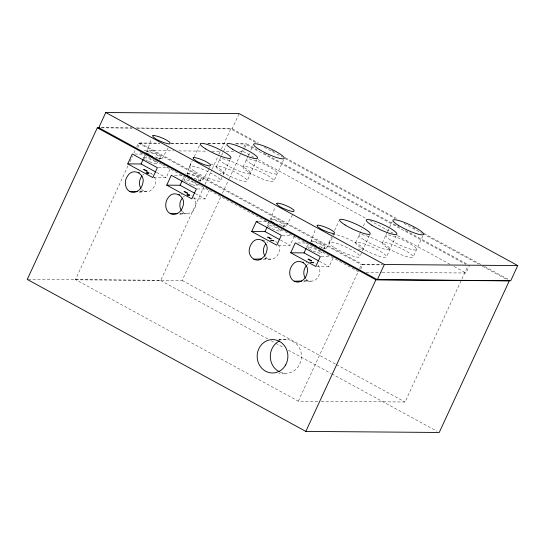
<?xml version="1.0" encoding="UTF-8"?>
<svg xmlns="http://www.w3.org/2000/svg" width="545" height="545" viewBox="0 0 545 545"><rect width="100%" height="100%" fill="white"/><g stroke="black" fill="none" stroke-linecap="round" stroke-linejoin="round"><path stroke-width="0.41" stroke-dasharray="2.73 2.04" d="M308.988 248.731L307.925 247.559L308.654 244.208M145.004 159.351L143.56 157.893L144.289 154.542M185.014 181.103L183.958 179.932L184.68 176.58M269.87 227.558L267.534 225.528L268.256 222.169M146.782 151.96L151.094 139.554M187.609 174.536L187.071 173.583L191.486 161.586M271.185 220.126L270.647 219.179L275.062 207.182M311.324 241.878L311.045 241.217L315.432 229.275M230.215 159.44L223.109 175M256.893 159.651L247.158 180.899M283.577 159.862L273.835 181.11M369.51 235.426L362.405 250.993M396.188 235.638L386.453 256.886M422.866 235.856L413.13 257.097M149.221 161.654L155.168 163.595A9.708 1.69 24.8 0 0 156.354 163.602L156.47 162.751L154.358 161.122A5.927 1.029 24.8 0 0 152.273 159.985L145.086 157.457A9.708 1.69 24.8 0 0 143.907 157.451L143.608 157.607M159.474 159.61L160.353 157.703L157.709 155.536A6.935 1.206 24.8 0 0 155.264 154.208L146.85 151.251A11.37 1.976 24.8 0 0 145.467 151.238L145.12 151.428M154.991 156.865L160.482 158.506A11.54 2.003 24.8 0 0 161.885 158.513C163.153 157.464 160.237 156.177 159.515 155.563A7.037 1.219 24.8 0 0 157.042 154.215L148.499 151.217A11.54 2.003 24.8 0 0 147.095 151.203L146.748 151.401M192.283 184.755L195.566 185.627A9.708 1.69 24.8 0 0 196.745 185.641L196.868 184.789L194.756 183.154A5.927 1.029 24.8 0 0 192.671 182.016L185.484 179.496A9.708 1.69 24.8 0 0 184.305 179.482L184.006 179.646M199.872 181.648L200.751 179.741L198.101 177.575A6.935 1.206 24.8 0 0 195.662 176.246L187.242 173.29A11.37 1.976 24.8 0 0 185.865 173.276L185.457 173.8M193.809 178.235L200.873 180.545A11.54 2.003 24.8 0 0 202.277 180.552C203.551 179.503 200.628 178.215 199.913 177.602A7.037 1.219 24.8 0 0 197.433 176.253L188.897 173.256A11.54 2.003 24.8 0 0 187.494 173.242L187.139 173.433M271.955 228.696L279.142 231.223A9.708 1.69 24.8 0 0 280.321 231.23L280.443 230.385L278.332 228.75A5.927 1.029 24.8 0 0 276.247 227.612L269.06 225.085A9.708 1.69 24.8 0 0 267.881 225.078L267.581 225.242M283.448 227.245L284.327 225.33L281.676 223.171A6.935 1.206 24.8 0 0 279.238 221.835L270.817 218.879A11.37 1.976 24.8 0 0 269.441 218.872L269.094 219.056M278.965 224.492L284.449 226.134A11.54 2.003 24.8 0 0 285.853 226.148C287.126 225.092 284.204 223.811 283.489 223.198A7.037 1.219 24.8 0 0 281.009 221.842L272.473 218.845A11.54 2.003 24.8 0 0 271.069 218.831L270.715 219.029M312.953 251.027L319.54 253.262A9.708 1.69 24.8 0 0 320.719 253.268L320.835 252.417L318.723 250.782A5.927 1.029 24.8 0 0 316.638 249.651L309.451 247.123A9.708 1.69 24.8 0 0 308.272 247.117L307.979 247.273M323.859 249.256L324.725 247.369L322.075 245.202A6.935 1.206 24.8 0 0 319.636 243.874L311.215 240.917A11.37 1.976 24.8 0 0 309.833 240.904L309.485 241.094M319.356 246.531L324.847 248.173A11.54 2.003 24.8 0 0 326.251 248.179C327.518 247.13 324.602 245.843 323.88 245.23A7.037 1.219 24.8 0 0 321.407 243.881L312.864 240.883A11.54 2.003 24.8 0 0 311.468 240.87L311.113 241.06M189.68 166.518L192.296 160.83M216.358 166.736L221.263 156.122M243.043 166.947L247.941 156.34M328.976 242.511L331.592 236.823M355.653 242.723L361.962 229.098M382.331 242.934L387.236 232.327M317.803 401.304L298.326 401.147L75.455 279.571L128.17 165.482M129.955 161.627L132.449 156.231M133.872 153.145L135.296 150.059M136.72 146.98L138.498 143.124L159.678 143.294M137.851 147.545L139.956 142.994L159.433 143.151M143.526 158.677L144.922 155.645M153.636 177.561L166.143 177.663L169.999 169.318M182.527 179.952L184.278 176.158M28.102 279.435L160.652 280.498L203.68 187.378M205.104 184.299L211.855 169.679M212.209 168.909L218.613 155.053M218.967 154.283L221.1 149.671M221.461 148.901L230.705 128.886L256.845 143.151M136.141 127.986L232.156 128.756L239.16 113.598M193.475 198.85L205.145 198.939L209.001 190.593M75.455 279.571L182.173 280.423L220.643 197.167M222.428 193.318L228.839 179.441M229.193 178.671L240.945 153.227M241.306 152.457L242.375 150.148M243.799 147.061L245.223 143.982L465.859 264.339M239.786 151.401L243.172 151.428L244.576 148.397M244.923 147.641L246.674 143.853L257.111 149.541M267.493 226.304L269.244 222.51M278.441 245.202L290.117 245.291L294.32 236.189M306.494 247.58L307.898 244.548M316.611 266.471L329.119 266.566L332.975 258.228M298.326 401.147L358.167 271.642M359.591 268.562L361.369 264.707L382.542 264.877M360.722 269.121L362.827 264.577L382.304 264.734M321.196 401.331L405.044 402.006L468.094 265.558M382.188 272.337L466.043 273.011L469.545 265.429M221.944 177.527L220.473 180.681M361.533 252.88L359.768 256.668M194.231 156.667L199.545 145.338M221.617 155.366L223.375 151.605M248.295 155.584L249.351 153.322M334.582 230.392L338.84 221.325M387.59 231.571L389.348 227.803M223.729 150.849L226.23 145.549M250.768 150.304L252.907 145.76M363.379 226.08L365.164 222.299M389.702 227.047L392.202 221.754M209.198 168.609L209.9 167.117M333.506 235.529L334.221 234.016M168.064 148.063L162.233 158.323M208.844 169.352L202.631 180.361M292.42 214.941L286.207 225.95M332.402 237.784L326.598 247.989M156.647 163.439L157.621 162.178M197.045 185.477L198.019 184.217M280.62 231.066L281.595 229.813M321.012 253.105L321.966 251.879M142.851 175.061L143.826 174.257M183.243 197.099L184.394 196.173M307.216 264.727L308.538 263.691M266.975 242.552L267.793 241.891M160.387 158.254L160.039 158.445A11.37 1.976 24.8 0 1 158.656 158.438L157.594 158.234M200.785 180.293L200.437 180.484A11.37 1.976 24.8 0 1 199.054 180.47L197.365 180.116M284.361 225.889L284.013 226.073A11.37 1.976 24.8 0 1 282.63 226.066L280.941 225.712M324.752 247.921L324.404 248.111A11.37 1.976 24.8 0 1 323.028 248.104M146.244 173.051L149.616 172.867L152.695 174.393M187.439 194.892L189.912 194.885L192.147 195.737M271.015 240.488L274.394 240.713L277.207 242.545M311.413 262.52L313.886 262.513L316.12 263.364M154.63 176.996C156.572 181.213 155.277 186.581 151.803 189.606C148.492 193.264 143.853 190.409 139.963 191.186M193.557 196.874C196.949 200.499 196.507 206.521 193.516 210.254C190.478 215.166 184.762 212.918 180.361 213.218M278.604 244.623C280.546 248.84 279.251 254.208 275.77 257.233C272.732 260.619 268.413 258.412 264.816 258.739M317.96 264.986C321.012 268.869 320.29 274.809 317.074 278.372C313.913 282.875 308.552 280.389 304.328 280.852M146.68 191.642L137.892 192.324M187.078 213.681L178.283 214.362M270.654 259.27L262.629 259.924M311.052 281.309L303.027 281.956M139.806 191.247L142.306 191.125L139.799 191.213M180.197 213.286L182.704 213.163L180.191 213.252M264.611 258.841L266.28 258.759L264.604 258.814M304.171 280.913L306.672 280.791L304.165 280.879M278.836 339.528L287.011 339.494M278.958 339.521L280.471 339.487L278.27 339.515M101.302 127.707L131.897 127.952M101.547 127.85L132.142 128.095M137.238 128.136L230.705 128.886M171.293 143.246L199.245 143.471M207.713 143.539L226.345 143.689M235.665 143.764L246.674 143.853M170.687 143.383L198.639 143.608M207.952 143.682L226.591 143.832M235.903 143.907L245.223 143.982M144.078 150.638L173.719 150.87M178.801 150.911L206.753 151.135M211.835 151.176L220.303 151.244M226.236 151.292L234.704 151.36M134.785 154.037L143.124 154.106M158.193 167.703L168.201 167.785M174.625 175.32L182.125 175.381M197.195 188.979L207.202 189.06M258.759 221.665L267.098 221.733M282.167 235.331L291.337 235.406M297.761 242.947L306.099 243.009M321.168 256.606L330.338 256.681M366.097 272.207L381.343 272.33M284.728 373.291L278.958 373.209M264.1 240.263L264.918 240.284M181.342 194.694L182.153 194.722M306.127 262.349L306.944 262.383M145.862 173.01L149.943 173.235L145.038 172.86M187.071 195.09L190.334 195.273L185.436 194.899M271.465 240.727L273.91 240.863L269.829 240.549M311.045 262.724L314.308 262.901L309.403 262.526M145.856 172.922L151.476 173.542M187.071 195.021L191.874 195.58M311.038 262.656L315.848 263.208M271.458 240.692L275.45 241.169M309.764 262.009L314.288 262.601M146.741 172.513L149.923 172.935M187.133 194.551L190.321 194.974M270.708 240.147L273.897 240.563M322.524 248.016L321.339 247.743M156.292 157.887L156.967 158.077M195.962 179.7L196.684 179.925M319.179 247.076L319.935 247.328M191.615 184.51L188.379 183.106A5.927 1.029 24.8 0 1 186.778 182.255M280.001 372.092L281.629 372.698A16.943 15.58 -89.5 0 0 299.784 363.985A16.943 15.58 -89.5 0 0 295.37 342.955L290.11 340.08A16.943 15.58 -89.5 0 0 280.975 340.312M147.981 161.068L148.587 161.361M232.156 128.756L258.296 143.022M271.744 150.352L273.985 151.578M285.185 157.689L397.216 218.804M412.906 227.36L415.147 228.58M424.105 233.471L480.867 264.434M484.607 266.478L509.248 279.919M264.311 147.225L282.235 157.001M285.226 158.629L395.016 218.525M403.981 223.416L421.905 233.192M422.654 233.601L478.667 264.161M482.4 266.198L507.797 280.048M263.821 153.2L399.478 227.21M405.446 230.46L467.31 264.209M243.172 151.428L254.352 157.532M258.078 159.562L366.165 218.525M369.892 220.555L392.993 233.165M397.469 235.603L450.388 264.475M454.114 266.505L466.043 273.011M139.956 142.994L362.827 264.577M138.498 143.124L361.369 264.707M140.181 152.607L154.344 160.332M155.087 160.741L161.797 164.399M162.539 164.808L193.1 181.478M193.85 181.887L200.553 185.545M201.303 185.947L359.325 272.153M156.558 172.431L166.143 177.663M195.56 193.713L205.145 198.939M280.525 240.066L290.117 245.291M319.527 261.341L329.119 266.566M182.173 280.423L335.727 364.189M336.469 364.598L405.044 402.006M160.652 280.498L268.201 339.167M271.192 340.795L274.925 342.832M275.675 343.241L283.891 347.724M288.366 350.169L330.938 373.393M331.687 373.802L437.001 431.252M307.85 280.505L306.242 279.292M267.459 258.466L265.483 256.859M183.883 212.877L181.907 211.262M143.485 190.839L141.652 189.388M186.295 181.969L185.402 181.39M309.376 249.017L310.269 249.596A5.927 1.029 24.8 0 0 312.353 250.734M148.404 153.465L148.914 153.813M187.936 174.843L188.338 175.163M270.858 228.13A5.927 1.029 24.8 0 1 270.361 227.851M147.416 160.782A5.927 1.029 24.8 0 1 145.897 159.93M332.47 234.922A16.956 2.943 24.8 0 1 354.543 242.062A16.956 2.943 24.8 0 1 358.372 249.051M211.16 163.984A16.956 2.943 24.8 0 1 223.143 171.43A16.956 2.943 24.8 0 1 220.132 173.31M334.528 247.696A16.95 2.943 24.8 0 0 359.591 256.906A16.95 2.943 24.8 0 0 338.997 244.167A16.95 2.943 24.8 0 0 334.528 247.696M361.212 247.914A16.95 2.943 24.8 0 0 386.269 257.117A16.95 2.943 24.8 0 0 365.675 244.378A16.95 2.943 24.8 0 0 361.212 247.914M364.707 240.331A16.956 2.943 24.8 0 0 389.777 249.542A16.956 2.943 24.8 0 0 369.176 236.796A16.956 2.943 24.8 0 0 364.707 240.331M387.89 248.125A16.95 2.943 24.8 0 0 412.953 257.335A16.95 2.943 24.8 0 0 392.352 244.596A16.95 2.943 24.8 0 0 387.89 248.125M391.385 240.543A16.956 2.943 24.8 0 0 416.462 249.76A16.956 2.943 24.8 0 0 395.854 237.014A16.956 2.943 24.8 0 0 391.385 240.543M248.595 172.138A16.95 2.943 24.8 0 0 273.658 181.349A16.95 2.943 24.8 0 0 253.064 168.609A16.95 2.943 24.8 0 0 248.595 172.138M252.097 164.556A16.956 2.943 24.8 0 0 277.167 173.766A16.956 2.943 24.8 0 0 256.559 161.02A16.956 2.943 24.8 0 0 252.097 164.556M221.917 171.92A16.95 2.943 24.8 0 0 246.974 181.131A16.95 2.943 24.8 0 0 226.379 168.391A16.95 2.943 24.8 0 0 221.917 171.92M225.412 164.345A16.956 2.943 24.8 0 0 250.489 173.555A16.956 2.943 24.8 0 0 229.881 160.809A16.956 2.943 24.8 0 0 225.412 164.345M195.233 171.709A16.95 2.943 24.8 0 0 220.296 180.92A16.95 2.943 24.8 0 0 199.702 168.18A16.95 2.943 24.8 0 0 195.233 171.709"/><path stroke-width="0.82" d="M97.303 127.816L27.25 279.428L305.84 431.402L439.236 432.471L509.289 280.866L375.887 279.796L97.303 127.816L99.851 127.837M105.764 112.529L98.754 127.687L377.344 279.667L510.747 280.736L517.75 265.572L239.16 113.598L105.764 112.529L384.348 264.502L517.75 265.572M127.728 163.882L132.285 154.017L157.362 167.697L152.804 177.554L127.728 163.882L141.066 163.984L155.816 172.029M141.066 163.984L143.172 159.433M166.729 185.157L171.287 175.292L196.364 188.972L191.806 198.836L166.729 185.157L180.075 185.259L194.824 193.311M180.075 185.259L182.173 180.708M256.259 221.645L281.329 235.324L276.771 245.189L251.701 231.509L256.259 221.645L257.928 221.658M251.701 231.509L265.04 231.618L267.145 227.061M290.703 252.785L295.261 242.927L320.331 256.6L315.773 266.464L290.703 252.785L304.042 252.894L318.791 260.939M304.042 252.894L306.147 248.343M305.84 431.402L375.887 279.796M377.344 279.667L384.348 264.502M265.681 243.962C263.167 247.28 262.561 252.144 264.72 255.796M182.234 198.203C179.564 201.575 178.923 206.664 181.26 210.39M141.972 175.994C139.193 179.373 138.491 184.564 140.862 188.352M306.345 265.66C303.51 269.094 302.836 274.414 305.35 278.202M261.3 258.93L264.277 256.341A11.963 11.002 -89.5 0 0 266.682 251.122C269.85 242.239 257.444 234.657 251.953 243.09A11.963 11.002 -89.5 0 0 249.542 248.302C247.294 255.033 254.61 263.242 261.3 258.93L253.738 259.188M137.333 191.37L129.764 191.554C126.018 189.483 124.703 184.666 125.575 180.674A11.963 11.002 -89.5 0 1 127.98 175.463C133.477 167.029 145.876 174.611 142.715 183.495A11.963 11.002 -89.5 0 1 140.303 188.706C137.96 191.854 133.362 193.577 129.764 191.554M177.731 213.402L170.163 213.592C166.409 211.515 165.101 206.705 165.966 202.706A11.963 11.002 -89.5 0 1 168.378 197.494C173.869 189.06 186.274 196.643 183.106 205.533A11.963 11.002 -89.5 0 1 180.695 210.745C178.358 213.885 173.753 215.616 170.163 213.592M301.698 281.036L294.13 281.22C290.383 279.142 289.068 274.333 289.94 270.34A11.963 11.002 -89.5 0 1 292.345 265.129C297.843 256.695 310.241 264.277 307.08 273.161A11.963 11.002 -89.5 0 1 304.669 278.372C302.332 281.52 297.727 283.243 294.13 281.22M138.519 172.608L139.322 172.622M178.917 194.647L179.721 194.654M262.492 240.243L263.296 240.25M302.884 262.274L303.688 262.288M276.438 224.124L277.221 224.451M151.694 156.163L152.464 156.497M192.092 178.201L190.634 177.513M316.059 245.829L314.608 245.148M150.951 155.822L150.243 155.482A6.935 1.206 24.8 0 1 148.369 154.487M274.217 223.109L274.925 223.45M279.299 371.765L276.363 369.83A16.943 15.58 -89.5 0 1 279.551 340.918M265.04 231.618L279.789 239.664M311.624 243.472L312.169 243.813A6.935 1.206 24.8 0 0 313.94 244.807M187.657 175.844L188.195 176.185A6.935 1.206 24.8 0 0 189.973 177.179M147.804 154.146L146.755 153.465M270.729 221.1L271.771 221.774A6.935 1.206 24.8 0 0 273.549 222.769M310.67 242.804L311.12 243.131M186.697 175.17L187.153 175.504M145.903 152.818L146.298 153.138M152.777 135.8L153.302 137.04L155.843 138.907A7.923 1.376 24.8 0 0 158.629 140.426L163.847 142.627L168.235 143.805A12.985 2.255 24.8 0 0 169.815 143.812C171.246 142.633 167.962 141.182 167.152 140.494A7.923 1.376 24.8 0 0 164.365 138.975L159.147 136.768L154.753 135.596A12.985 2.255 24.8 0 0 153.179 135.582L152.777 135.8M143.771 169.577L146.714 171.185A2.657 0.463 24.8 0 0 147.375 171.191L144.432 169.584A2.657 0.463 24.8 0 0 143.771 169.577M193.175 157.839L193.7 159.079L196.234 160.945A7.923 1.376 24.8 0 0 199.02 162.464L204.239 164.665L208.633 165.837A12.985 2.255 24.8 0 0 210.213 165.85C211.644 164.665 208.353 163.221 207.55 162.533A7.923 1.376 24.8 0 0 204.757 161.013L199.538 158.806L195.151 157.634A12.985 2.255 24.8 0 0 193.57 157.621L193.175 157.839M184.162 191.615L187.112 193.223A2.657 0.463 24.8 0 0 187.773 193.23L184.823 191.622A2.657 0.463 24.8 0 0 184.162 191.615M276.751 203.435L277.276 204.668L279.81 206.535A7.923 1.376 24.8 0 0 282.596 208.054L287.815 210.261L292.209 211.433A12.985 2.255 24.8 0 0 293.789 211.446C295.22 210.261 291.929 208.81 291.125 208.122A7.923 1.376 24.8 0 0 288.332 206.603L283.114 204.402L278.727 203.231A12.985 2.255 24.8 0 0 277.146 203.217L276.751 203.435M267.738 237.211L270.688 238.819A2.657 0.463 24.8 0 0 271.349 238.819L268.399 237.211A2.657 0.463 24.8 0 0 267.745 237.211M317.142 225.466L317.667 226.706L320.208 228.573A7.923 1.376 24.8 0 0 322.994 230.092L328.213 232.293L332.607 233.471A12.985 2.255 24.8 0 0 334.18 233.478C335.611 232.299 332.327 230.848 331.517 230.16A7.923 1.376 24.8 0 0 328.73 228.641L323.512 226.434L319.118 225.262A12.985 2.255 24.8 0 0 317.544 225.249L317.142 225.466M308.136 259.243L311.079 260.851A2.657 0.463 24.8 0 0 311.74 260.857L308.797 259.25A2.657 0.463 24.8 0 0 308.136 259.243M285.641 364.966A16.711 15.362 -89.5 0 0 272.902 339.576A16.711 15.362 -89.5 0 0 259.038 364.305A16.711 15.362 -89.5 0 0 285.641 364.966M345.087 224.962A16.861 2.929 24.8 0 0 370.021 234.125A16.861 2.929 24.8 0 0 349.529 221.454A16.861 2.929 24.8 0 0 345.087 224.962M371.765 225.18A16.861 2.929 24.8 0 0 396.699 234.343A16.861 2.929 24.8 0 0 376.214 221.665A16.861 2.929 24.8 0 0 371.765 225.18M398.45 225.392A16.861 2.929 24.8 0 0 423.383 234.554A16.861 2.929 24.8 0 0 402.891 221.883A16.861 2.929 24.8 0 0 398.45 225.392M259.154 149.405A16.861 2.929 24.8 0 0 284.088 158.568A16.861 2.929 24.8 0 0 263.596 145.897A16.861 2.929 24.8 0 0 259.154 149.405M232.477 149.194A16.861 2.929 24.8 0 0 257.404 158.357A16.861 2.929 24.8 0 0 236.918 145.679A16.861 2.929 24.8 0 0 232.477 149.194M205.792 148.976A16.861 2.929 24.8 0 0 230.726 158.139A16.861 2.929 24.8 0 0 210.234 145.467A16.861 2.929 24.8 0 0 205.792 148.976"/></g></svg>
